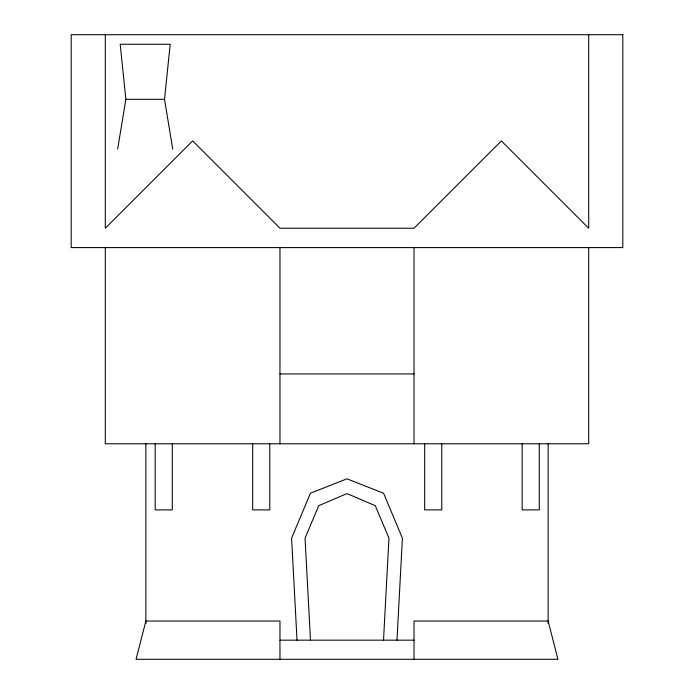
<?xml version="1.0" encoding="UTF-8"?>
<svg xmlns="http://www.w3.org/2000/svg" width="694" height="694" viewBox="0 0 694 694"><rect width="100%" height="100%" fill="white"/><g stroke="black" fill="none" stroke-linecap="round" stroke-linejoin="round"><path stroke-width="1.04" d="M383.522 640.163L388.952 538.171L375.289 505.692L347 493.59L318.711 505.692L305.048 538.171L310.478 640.163M396.977 640.163L402.407 538.171L383.565 493.234L347 478.817L310.435 493.234L291.593 538.171L297.023 640.163M172.728 149.08L164.521 99.311L170.195 44.251L120.192 44.251L125.866 99.311L117.659 149.08M125.866 99.311L164.521 99.311M279.96 373.936L414.04 373.936M279.96 640.163L414.04 640.163M588.703 34.7L588.703 228.239L501.372 140.908L414.04 228.239L279.96 228.239L192.628 140.908L105.297 228.239L105.297 34.7M588.703 247.732L588.703 443.77L105.297 443.77L105.297 247.732M548.13 443.77L548.13 623.559M539.264 443.77L539.264 509.89L522.166 509.89L522.166 443.77M441.774 443.77L441.774 509.89L424.676 509.89L424.676 443.77M414.04 247.732L414.04 443.77M414.04 659.3L414.04 621.026L548.13 621.026L557.941 659.3L136.059 659.3L145.87 621.026L279.96 621.026L279.96 659.3M279.96 247.732L279.96 443.77M269.775 443.77L269.775 509.89L252.677 509.89L252.677 443.77M172.286 443.77L172.286 509.89L155.187 509.89L155.187 443.77M145.87 443.77L145.87 623.559M622.813 34.7L71.187 34.7L71.187 247.593L622.813 247.593L622.813 34.7"/></g></svg>
